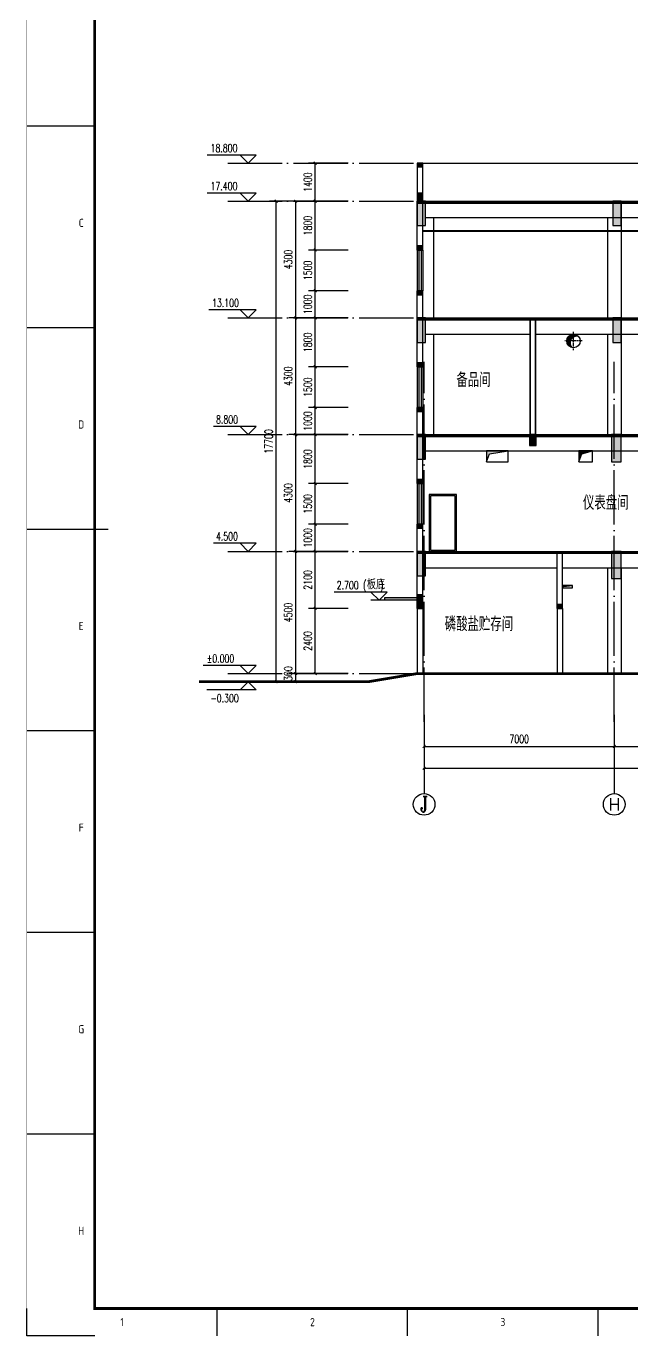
# Model space of a CAD drawing. Extents: x -59142 to 322364, y -122476 to 91021.
# Drawn here: x -58722 to -36428, y -56838 to -8600 of the extents above; entities that cross this region are included whole.
import ezdxf
from ezdxf.enums import TextEntityAlignment as Align

# ---------------------------------------------------------------- set-up
doc = ezdxf.new("R2010")
doc.units = 0
doc.header["$LTSCALE"] = 1000
doc.header["$MEASUREMENT"] = 0
doc.linetypes.add('DASH', pattern=[0.35, 0.25, -0.1])
doc.linetypes.add('DOTE', pattern=[2.42, 2, -0.2, 0.02, -0.2])
for name, color, linetype in [('AXIS', 3, 'Continuous'), ('AXIS_TEXT', 7, 'Continuous'), ('CENTRE LINE', 1, 'DOTE'), ('DIM_ELEV', 3, 'Continuous'), ('DOTE', 1, 'DOTE'), ('EQUIPMENT', 171, 'Continuous'), ('HOLE', 6, 'Continuous'), ('PUB_DIM', 3, 'Continuous'), ('PUB_TEXT', 7, 'Continuous'), ('SURFACE', 7, 'Continuous'), ('TEXT', 62, 'Continuous'), ('WALL', 255, 'Continuous'), ('WINDOW', 4, 'Continuous')]:
    doc.layers.add(name, color=color, linetype=linetype)
doc.styles.add('_TCH_AXIS', font='COMPLEX', dxfattribs={"bigfont": 'GBCBIG'})
doc.styles.add('_TCH_DIM', font='SIMPLEX', dxfattribs={"bigfont": 'GBCBIG'})
doc.styles.add('_TCH_DIM_T3', font='SIMPLEX', dxfattribs={"width": 0.705882, "bigfont": 'GBCBIG'})
doc.styles.add('HZTXT', font='geditxt.shx', dxfattribs={"width": 0.8, "bigfont": 'hztxt1.shx'})
doc.styles.get("Standard").update_dxf_attribs({"font": 'gbenor.shx', "bigfont": 'gbcbig.shx'})
doc.styles.add('TK', font='GEDITXT.SHX', dxfattribs={"width": 0.85, "height": 3.5, "bigfont": 'DXT.SHX'})
doc.dimstyles.new('_TCH_ARCH&&100', dxfattribs={"dimtxt": 297.5, "dimasz": 100, "dimexe": 250, "dimexo": 300, "dimgap": 126.25, "dimtad": 1, "dimdec": 0, "dimzin": 0, "dimdsep": 46, "dimtxsty": '_TCH_DIM_T3', "dimblk": 'ARCHTICK', "dimcen": 0.09, "dimazin": 2, "dimtfac": 1, "dimtdec": 0, "dimtix": 1, "dimtmove": 2, "dimatfit": 3, "dimfxl": 1, "dimtolj": 1, "dimtzin": 0, "dimarcsym": 0})

# ---------------------------------------------------------------- blocks, each defined once
blk = doc.blocks.new('GEDI_WK_A1')
at = {"color": 3}
for p, q in [((25, 445.5), (0, 445.5)), ((25, 371.25), (0, 371.25)), ((25, 297), (0, 297)), ((25, 222.75), (0, 222.75)), ((25, 148.5), (0, 148.5)), ((25, 74.25), (0, 74.25)), ((0, 0), (0, 10)), ((70.08, 0), (70.08, 10)), ((140.17, 0), (140.17, 10)), ((210.25, 0), (210.25, 10)), ((25, 0), (0, 0))]:
    blk.add_line(p, q, dxfattribs=at)
for points, const_width in [([(0, 0), (841, 0), (841, 594), (0, 594)], 0.1), ([(25, 10), (831, 10), (831, 584), (25, 584)], 1)]:
    blk.add_lwpolyline(points, close=True, dxfattribs=dict(at, const_width=const_width))
at = {"color": 3, "const_width": 0.5}
blk.add_lwpolyline([(30, 297), (0, 297)], dxfattribs=at)
at = {"color": 3}
for s, p in [('C', (20, 408.38)), ('D', (20, 334.12)), ('E', (20, 259.88)), ('F', (20, 185.62)), ('G', (20, 111.38)), ('H', (20, 37.12))]:
    blk.add_text(s, height=3, dxfattribs=at).set_placement(p, align=Align.CENTER)
for s, p in [('1', (35.04, 5)), ('2', (105.12, 5)), ('3', (175.21, 5))]:
    blk.add_text(s, height=3, dxfattribs=at).set_placement(p, align=Align.MIDDLE)
blk = doc.blocks.new('A$C67E35CD0')
blk.add_blockref('GEDI_WK_A1', (0, 0))
at = {"style": 'TK', "width": 0.85}
for tag, height, p in [('PROJECTNAME', 4.75, (776, 44)), ('PHASE', 4, (818, 44)), ('DRAWINGNAME', 4.75, (786, 31))]:
    blk.add_attdef(tag, text='', height=height, dxfattribs=at).set_placement(p, align=Align.MIDDLE_CENTER)
for tag, p, height in [('APPROVE', (663, 32.75), 3.5), ('DESIGN', (708, 32.75), 3.5), ('REVIEW1', (663, 25.75), 3.5), ('DRAW', (708, 25.75), 3.5), ('REVIEW2', (663, 18.75), 3.5), ('PROPORTION', (708, 18.75), 3.5), ('DRAWINGNUMBER', (758, 18.5), 4), ('CHECK', (663, 11.75), 3.5), ('DATE', (708, 11.75), 3.5), ('VERSION', (824, 11.75), 3.5)]:
    blk.add_attdef(tag, p, '', height=height, dxfattribs=at)
blk = doc.blocks.new('afefqwer')
at = {"xscale": 100, "yscale": 100, "zscale": 100}
blk.add_blockref('A$C67E35CD0', (-84100, 0), dxfattribs=at)
blk = doc.blocks.new('_ArchTick')
at = {"color": 0, "linetype": 'ByBlock', "const_width": 0.4}
blk.add_lwpolyline([(-0.5, -0.5), (0.5, 0.5)], dxfattribs=at)
blk = doc.blocks.new('*D324')
at = {"layer": 'Defpoints', "color": 0, "transparency": 16777216}
for p in [(-48083, -30045), (-46569, -30045), (-46569, -32445)]:
    blk.add_point(p, dxfattribs=at)
at = {"layer": 'PUB_DIM', "color": 0, "lineweight": -2, "transparency": 16777216}
for p, q in [((-46869, -30045), (-48333, -30045)), ((-48083, -32445), (-48083, -30045)), ((-46869, -32445), (-48333, -32445))]:
    blk.add_line(p, q, dxfattribs=at)
at = {"layer": 'PUB_DIM', "color": 0, "lineweight": -2, "transparency": 16777216, "xscale": 100, "yscale": 100, "zscale": 100}
for p, rotation in [((-48083, -30045), 90), ((-48083, -32445), 270)]:
    blk.add_blockref('_ArchTick', p, dxfattribs=dict(at, rotation=rotation))
at = {"layer": 'PUB_DIM', "color": 0, "transparency": 16777216, "insert": (-48358, -31245), "char_height": 297.5, "attachment_point": 5, "rotation": 90, "style": '_TCH_DIM_T3'}
blk.add_mtext('\\A1;2400', dxfattribs=at)
blk = doc.blocks.new('*D325')
at = {"layer": 'Defpoints', "color": 0, "transparency": 16777216}
for p in [(-48083, -27945), (-46569, -27945), (-46569, -30045)]:
    blk.add_point(p, dxfattribs=at)
at = {"layer": 'PUB_DIM', "color": 0, "lineweight": -2, "transparency": 16777216}
for p, q in [((-46869, -27945), (-48333, -27945)), ((-48083, -30045), (-48083, -27945)), ((-46869, -30045), (-48333, -30045))]:
    blk.add_line(p, q, dxfattribs=at)
at = {"layer": 'PUB_DIM', "color": 0, "lineweight": -2, "transparency": 16777216, "xscale": 100, "yscale": 100, "zscale": 100}
for p, rotation in [((-48083, -27945), 90), ((-48083, -30045), 270)]:
    blk.add_blockref('_ArchTick', p, dxfattribs=dict(at, rotation=rotation))
at = {"layer": 'PUB_DIM', "color": 0, "transparency": 16777216, "insert": (-48358, -28995), "char_height": 297.5, "attachment_point": 5, "rotation": 90, "style": '_TCH_DIM_T3'}
blk.add_mtext('\\A1;2100', dxfattribs=at)
blk = doc.blocks.new('*D326')
at = {"layer": 'Defpoints', "color": 0, "transparency": 16777216}
for p in [(-48083, -26945), (-46569, -26945), (-46569, -27945)]:
    blk.add_point(p, dxfattribs=at)
at = {"layer": 'PUB_DIM', "color": 0, "lineweight": -2, "transparency": 16777216}
for p, q in [((-46869, -26945), (-48333, -26945)), ((-48083, -27945), (-48083, -26945)), ((-46869, -27945), (-48333, -27945))]:
    blk.add_line(p, q, dxfattribs=at)
at = {"layer": 'PUB_DIM', "color": 0, "lineweight": -2, "transparency": 16777216, "xscale": 100, "yscale": 100, "zscale": 100}
for p, rotation in [((-48083, -26945), 90), ((-48083, -27945), 270)]:
    blk.add_blockref('_ArchTick', p, dxfattribs=dict(at, rotation=rotation))
at = {"layer": 'PUB_DIM', "color": 0, "transparency": 16777216, "insert": (-48358, -27445), "char_height": 297.5, "attachment_point": 5, "rotation": 90, "style": '_TCH_DIM_T3'}
blk.add_mtext('\\A1;1000', dxfattribs=at)
blk = doc.blocks.new('*D327')
at = {"layer": 'Defpoints', "color": 0, "transparency": 16777216}
for p in [(-48083, -25445), (-46569, -25445), (-46569, -26945)]:
    blk.add_point(p, dxfattribs=at)
at = {"layer": 'PUB_DIM', "color": 0, "lineweight": -2, "transparency": 16777216}
for p, q in [((-46869, -25445), (-48333, -25445)), ((-48083, -26945), (-48083, -25445)), ((-46869, -26945), (-48333, -26945))]:
    blk.add_line(p, q, dxfattribs=at)
at = {"layer": 'PUB_DIM', "color": 0, "lineweight": -2, "transparency": 16777216, "xscale": 100, "yscale": 100, "zscale": 100}
for p, rotation in [((-48083, -25445), 90), ((-48083, -26945), 270)]:
    blk.add_blockref('_ArchTick', p, dxfattribs=dict(at, rotation=rotation))
at = {"layer": 'PUB_DIM', "color": 0, "transparency": 16777216, "insert": (-48358, -26195), "char_height": 297.5, "attachment_point": 5, "rotation": 90, "style": '_TCH_DIM_T3'}
blk.add_mtext('\\A1;1500', dxfattribs=at)
blk = doc.blocks.new('*D328')
at = {"layer": 'Defpoints', "color": 0, "transparency": 16777216}
for p in [(-48083, -23645), (-46569, -23645), (-46569, -25445)]:
    blk.add_point(p, dxfattribs=at)
at = {"layer": 'PUB_DIM', "color": 0, "lineweight": -2, "transparency": 16777216}
for p, q in [((-46869, -23645), (-48333, -23645)), ((-48083, -25445), (-48083, -23645)), ((-46869, -25445), (-48333, -25445))]:
    blk.add_line(p, q, dxfattribs=at)
at = {"layer": 'PUB_DIM', "color": 0, "lineweight": -2, "transparency": 16777216, "xscale": 100, "yscale": 100, "zscale": 100}
for p, rotation in [((-48083, -23645), 90), ((-48083, -25445), 270)]:
    blk.add_blockref('_ArchTick', p, dxfattribs=dict(at, rotation=rotation))
at = {"layer": 'PUB_DIM', "color": 0, "transparency": 16777216, "insert": (-48358, -24545), "char_height": 297.5, "attachment_point": 5, "rotation": 90, "style": '_TCH_DIM_T3'}
blk.add_mtext('\\A1;1800', dxfattribs=at)
blk = doc.blocks.new('*D329')
at = {"layer": 'Defpoints', "color": 0, "transparency": 16777216}
for p in [(-48083, -22645), (-46569, -22645), (-46569, -23645)]:
    blk.add_point(p, dxfattribs=at)
at = {"layer": 'PUB_DIM', "color": 0, "lineweight": -2, "transparency": 16777216}
for p, q in [((-46869, -22645), (-48333, -22645)), ((-48083, -23645), (-48083, -22645)), ((-46869, -23645), (-48333, -23645))]:
    blk.add_line(p, q, dxfattribs=at)
at = {"layer": 'PUB_DIM', "color": 0, "lineweight": -2, "transparency": 16777216, "xscale": 100, "yscale": 100, "zscale": 100}
for p, rotation in [((-48083, -22645), 90), ((-48083, -23645), 270)]:
    blk.add_blockref('_ArchTick', p, dxfattribs=dict(at, rotation=rotation))
at = {"layer": 'PUB_DIM', "color": 0, "transparency": 16777216, "insert": (-48358, -23145), "char_height": 297.5, "attachment_point": 5, "rotation": 90, "style": '_TCH_DIM_T3'}
blk.add_mtext('\\A1;1000', dxfattribs=at)
blk = doc.blocks.new('*D330')
at = {"layer": 'Defpoints', "color": 0, "transparency": 16777216}
for p in [(-48083, -21145), (-46569, -21145), (-46569, -22645)]:
    blk.add_point(p, dxfattribs=at)
at = {"layer": 'PUB_DIM', "color": 0, "lineweight": -2, "transparency": 16777216}
for p, q in [((-46869, -21145), (-48333, -21145)), ((-48083, -22645), (-48083, -21145)), ((-46869, -22645), (-48333, -22645))]:
    blk.add_line(p, q, dxfattribs=at)
at = {"layer": 'PUB_DIM', "color": 0, "lineweight": -2, "transparency": 16777216, "xscale": 100, "yscale": 100, "zscale": 100}
for p, rotation in [((-48083, -21145), 90), ((-48083, -22645), 270)]:
    blk.add_blockref('_ArchTick', p, dxfattribs=dict(at, rotation=rotation))
at = {"layer": 'PUB_DIM', "color": 0, "transparency": 16777216, "insert": (-48358, -21895), "char_height": 297.5, "attachment_point": 5, "rotation": 90, "style": '_TCH_DIM_T3'}
blk.add_mtext('\\A1;1500', dxfattribs=at)
blk = doc.blocks.new('*D331')
at = {"layer": 'Defpoints', "color": 0, "transparency": 16777216}
for p in [(-48083, -19345), (-46569, -19345), (-46569, -21145)]:
    blk.add_point(p, dxfattribs=at)
at = {"layer": 'PUB_DIM', "color": 0, "lineweight": -2, "transparency": 16777216}
for p, q in [((-46869, -19345), (-48333, -19345)), ((-48083, -21145), (-48083, -19345)), ((-46869, -21145), (-48333, -21145))]:
    blk.add_line(p, q, dxfattribs=at)
at = {"layer": 'PUB_DIM', "color": 0, "lineweight": -2, "transparency": 16777216, "xscale": 100, "yscale": 100, "zscale": 100}
for p, rotation in [((-48083, -19345), 90), ((-48083, -21145), 270)]:
    blk.add_blockref('_ArchTick', p, dxfattribs=dict(at, rotation=rotation))
at = {"layer": 'PUB_DIM', "color": 0, "transparency": 16777216, "insert": (-48358, -20245), "char_height": 297.5, "attachment_point": 5, "rotation": 90, "style": '_TCH_DIM_T3'}
blk.add_mtext('\\A1;1800', dxfattribs=at)
blk = doc.blocks.new('*D332')
at = {"layer": 'Defpoints', "color": 0, "transparency": 16777216}
for p in [(-48083, -18345), (-46569, -18345), (-46569, -19345)]:
    blk.add_point(p, dxfattribs=at)
at = {"layer": 'PUB_DIM', "color": 0, "lineweight": -2, "transparency": 16777216}
for p, q in [((-46869, -18345), (-48333, -18345)), ((-48083, -19345), (-48083, -18345)), ((-46869, -19345), (-48333, -19345))]:
    blk.add_line(p, q, dxfattribs=at)
at = {"layer": 'PUB_DIM', "color": 0, "lineweight": -2, "transparency": 16777216, "xscale": 100, "yscale": 100, "zscale": 100}
for p, rotation in [((-48083, -18345), 90), ((-48083, -19345), 270)]:
    blk.add_blockref('_ArchTick', p, dxfattribs=dict(at, rotation=rotation))
at = {"layer": 'PUB_DIM', "color": 0, "transparency": 16777216, "insert": (-48358, -18845), "char_height": 297.5, "attachment_point": 5, "rotation": 90, "style": '_TCH_DIM_T3'}
blk.add_mtext('\\A1;1000', dxfattribs=at)
blk = doc.blocks.new('*D333')
at = {"layer": 'Defpoints', "color": 0, "transparency": 16777216}
for p in [(-48083, -16845), (-46569, -16845), (-46569, -18345)]:
    blk.add_point(p, dxfattribs=at)
at = {"layer": 'PUB_DIM', "color": 0, "lineweight": -2, "transparency": 16777216}
for p, q in [((-46869, -16845), (-48333, -16845)), ((-48083, -18345), (-48083, -16845)), ((-46869, -18345), (-48333, -18345))]:
    blk.add_line(p, q, dxfattribs=at)
at = {"layer": 'PUB_DIM', "color": 0, "lineweight": -2, "transparency": 16777216, "xscale": 100, "yscale": 100, "zscale": 100}
for p, rotation in [((-48083, -16845), 90), ((-48083, -18345), 270)]:
    blk.add_blockref('_ArchTick', p, dxfattribs=dict(at, rotation=rotation))
at = {"layer": 'PUB_DIM', "color": 0, "transparency": 16777216, "insert": (-48358, -17595), "char_height": 297.5, "attachment_point": 5, "rotation": 90, "style": '_TCH_DIM_T3'}
blk.add_mtext('\\A1;1500', dxfattribs=at)
blk = doc.blocks.new('*D334')
at = {"layer": 'Defpoints', "color": 0, "transparency": 16777216}
for p in [(-48083, -15045), (-46569, -15045), (-46569, -16845)]:
    blk.add_point(p, dxfattribs=at)
at = {"layer": 'PUB_DIM', "color": 0, "lineweight": -2, "transparency": 16777216}
for p, q in [((-46869, -15045), (-48333, -15045)), ((-48083, -16845), (-48083, -15045)), ((-46869, -16845), (-48333, -16845))]:
    blk.add_line(p, q, dxfattribs=at)
at = {"layer": 'PUB_DIM', "color": 0, "lineweight": -2, "transparency": 16777216, "xscale": 100, "yscale": 100, "zscale": 100}
for p, rotation in [((-48083, -15045), 90), ((-48083, -16845), 270)]:
    blk.add_blockref('_ArchTick', p, dxfattribs=dict(at, rotation=rotation))
at = {"layer": 'PUB_DIM', "color": 0, "transparency": 16777216, "insert": (-48358, -15945), "char_height": 297.5, "attachment_point": 5, "rotation": 90, "style": '_TCH_DIM_T3'}
blk.add_mtext('\\A1;1800', dxfattribs=at)
blk = doc.blocks.new('*D335')
at = {"layer": 'Defpoints', "color": 0, "transparency": 16777216}
for p in [(-48083, -13645), (-46569, -13645), (-46569, -15045)]:
    blk.add_point(p, dxfattribs=at)
at = {"layer": 'PUB_DIM', "color": 0, "lineweight": -2, "transparency": 16777216}
for p, q in [((-46869, -13645), (-48333, -13645)), ((-48083, -15045), (-48083, -13645)), ((-46869, -15045), (-48333, -15045))]:
    blk.add_line(p, q, dxfattribs=at)
at = {"layer": 'PUB_DIM', "color": 0, "lineweight": -2, "transparency": 16777216, "xscale": 100, "yscale": 100, "zscale": 100}
for p, rotation in [((-48083, -13645), 90), ((-48083, -15045), 270)]:
    blk.add_blockref('_ArchTick', p, dxfattribs=dict(at, rotation=rotation))
at = {"layer": 'PUB_DIM', "color": 0, "transparency": 16777216, "insert": (-48358, -14345), "char_height": 297.5, "attachment_point": 5, "rotation": 90, "style": '_TCH_DIM_T3'}
blk.add_mtext('\\A1;1400', dxfattribs=at)
blk = doc.blocks.new('*D1444')
at = {"layer": 'Defpoints', "color": 0, "transparency": 16777216}
for p in [(-48802, -32445), (-47288, -32445), (-47288, -32745)]:
    blk.add_point(p, dxfattribs=at)
at = {"layer": 'PUB_DIM', "color": 0, "lineweight": -2, "transparency": 16777216}
for p, q in [((-47588, -32445), (-49052, -32445)), ((-47588, -32745), (-49052, -32745)), ((-48802, -32745), (-48802, -32445))]:
    blk.add_line(p, q, dxfattribs=at)
at = {"layer": 'PUB_DIM', "color": 0, "lineweight": -2, "transparency": 16777216, "xscale": 100, "yscale": 100, "zscale": 100}
for p, rotation in [((-48802, -32445), 90), ((-48802, -32745), 270)]:
    blk.add_blockref('_ArchTick', p, dxfattribs=dict(at, rotation=rotation))
at = {"layer": 'PUB_DIM', "color": 0, "transparency": 16777216, "insert": (-49077, -32445), "char_height": 297.5, "attachment_point": 5, "rotation": 90, "style": '_TCH_DIM_T3'}
blk.add_mtext('\\A1;300', dxfattribs=at)
blk = doc.blocks.new('*D1445')
at = {"layer": 'Defpoints', "color": 0, "transparency": 16777216}
for p in [(-48802, -27945), (-47288, -27945), (-47288, -32445)]:
    blk.add_point(p, dxfattribs=at)
at = {"layer": 'PUB_DIM', "color": 0, "lineweight": -2, "transparency": 16777216}
for p, q in [((-47588, -27945), (-49052, -27945)), ((-48802, -32445), (-48802, -27945)), ((-47588, -32445), (-49052, -32445))]:
    blk.add_line(p, q, dxfattribs=at)
at = {"layer": 'PUB_DIM', "color": 0, "lineweight": -2, "transparency": 16777216, "xscale": 100, "yscale": 100, "zscale": 100}
for p, rotation in [((-48802, -27945), 90), ((-48802, -32445), 270)]:
    blk.add_blockref('_ArchTick', p, dxfattribs=dict(at, rotation=rotation))
at = {"layer": 'PUB_DIM', "color": 0, "transparency": 16777216, "insert": (-49077, -30195), "char_height": 297.5, "attachment_point": 5, "rotation": 90, "style": '_TCH_DIM_T3'}
blk.add_mtext('\\A1;4500', dxfattribs=at)
blk = doc.blocks.new('*D1446')
at = {"layer": 'Defpoints', "color": 0, "transparency": 16777216}
for p in [(-48802, -23645), (-47288, -23645), (-47288, -27945)]:
    blk.add_point(p, dxfattribs=at)
at = {"layer": 'PUB_DIM', "color": 0, "lineweight": -2, "transparency": 16777216}
for p, q in [((-47588, -23645), (-49052, -23645)), ((-48802, -27945), (-48802, -23645)), ((-47588, -27945), (-49052, -27945))]:
    blk.add_line(p, q, dxfattribs=at)
at = {"layer": 'PUB_DIM', "color": 0, "lineweight": -2, "transparency": 16777216, "xscale": 100, "yscale": 100, "zscale": 100}
for p, rotation in [((-48802, -23645), 90), ((-48802, -27945), 270)]:
    blk.add_blockref('_ArchTick', p, dxfattribs=dict(at, rotation=rotation))
at = {"layer": 'PUB_DIM', "color": 0, "transparency": 16777216, "insert": (-49077, -25795), "char_height": 297.5, "attachment_point": 5, "rotation": 90, "style": '_TCH_DIM_T3'}
blk.add_mtext('\\A1;4300', dxfattribs=at)
blk = doc.blocks.new('*D1447')
at = {"layer": 'Defpoints', "color": 0, "transparency": 16777216}
for p in [(-48802, -19345), (-47288, -19345), (-47288, -23645)]:
    blk.add_point(p, dxfattribs=at)
at = {"layer": 'PUB_DIM', "color": 0, "lineweight": -2, "transparency": 16777216}
for p, q in [((-47588, -19345), (-49052, -19345)), ((-48802, -23645), (-48802, -19345)), ((-47588, -23645), (-49052, -23645))]:
    blk.add_line(p, q, dxfattribs=at)
at = {"layer": 'PUB_DIM', "color": 0, "lineweight": -2, "transparency": 16777216, "xscale": 100, "yscale": 100, "zscale": 100}
for p, rotation in [((-48802, -19345), 90), ((-48802, -23645), 270)]:
    blk.add_blockref('_ArchTick', p, dxfattribs=dict(at, rotation=rotation))
at = {"layer": 'PUB_DIM', "color": 0, "transparency": 16777216, "insert": (-49077, -21495), "char_height": 297.5, "attachment_point": 5, "rotation": 90, "style": '_TCH_DIM_T3'}
blk.add_mtext('\\A1;4300', dxfattribs=at)
blk = doc.blocks.new('*D1448')
at = {"layer": 'Defpoints', "color": 0, "transparency": 16777216}
for p in [(-48802, -15045), (-47288, -15045), (-47288, -19345)]:
    blk.add_point(p, dxfattribs=at)
at = {"layer": 'PUB_DIM', "color": 0, "lineweight": -2, "transparency": 16777216}
for p, q in [((-47588, -15045), (-49052, -15045)), ((-48802, -19345), (-48802, -15045)), ((-47588, -19345), (-49052, -19345))]:
    blk.add_line(p, q, dxfattribs=at)
at = {"layer": 'PUB_DIM', "color": 0, "lineweight": -2, "transparency": 16777216, "xscale": 100, "yscale": 100, "zscale": 100}
for p, rotation in [((-48802, -15045), 90), ((-48802, -19345), 270)]:
    blk.add_blockref('_ArchTick', p, dxfattribs=dict(at, rotation=rotation))
at = {"layer": 'PUB_DIM', "color": 0, "transparency": 16777216, "insert": (-49077, -17195), "char_height": 297.5, "attachment_point": 5, "rotation": 90, "style": '_TCH_DIM_T3'}
blk.add_mtext('\\A1;4300', dxfattribs=at)
blk = doc.blocks.new('*D1449')
at = {"layer": 'Defpoints', "color": 0, "transparency": 16777216}
for p in [(-49521, -15045), (-47288, -15045), (-47288, -32745)]:
    blk.add_point(p, dxfattribs=at)
at = {"layer": 'PUB_DIM', "color": 0, "lineweight": -2, "transparency": 16777216}
for p, q in [((-47588, -15045), (-49771, -15045)), ((-49521, -32745), (-49521, -15045)), ((-47588, -32745), (-49771, -32745))]:
    blk.add_line(p, q, dxfattribs=at)
at = {"layer": 'PUB_DIM', "color": 0, "lineweight": -2, "transparency": 16777216, "xscale": 100, "yscale": 100, "zscale": 100}
for p, rotation in [((-49521, -15045), 90), ((-49521, -32745), 270)]:
    blk.add_blockref('_ArchTick', p, dxfattribs=dict(at, rotation=rotation))
at = {"layer": 'PUB_DIM', "color": 0, "transparency": 16777216, "insert": (-49796, -23895), "char_height": 297.5, "attachment_point": 5, "rotation": 90, "style": '_TCH_DIM_T3'}
blk.add_mtext('\\A1;17700', dxfattribs=at)
blk = doc.blocks.new('*D1458')
at = {"layer": 'AXIS', "color": 0, "lineweight": -2, "transparency": 16777216}
for p, q in [((-37074, -33968), (-37074, -35379)), ((-30074, -33968), (-30074, -35379)), ((-37074, -35129), (-30074, -35129))]:
    blk.add_line(p, q, dxfattribs=at)
at = {"layer": 'Defpoints', "color": 0, "transparency": 16777216}
for p in [(-37074, -33668), (-30074, -33668), (-30074, -35129)]:
    blk.add_point(p, dxfattribs=at)
at = {"layer": 'AXIS', "color": 0, "lineweight": -2, "transparency": 16777216, "xscale": 100, "yscale": 100, "zscale": 100, "rotation": 180}
blk.add_blockref('_ArchTick', (-37074, -35129), dxfattribs=at)
at = {"layer": 'AXIS', "color": 0, "lineweight": -2, "transparency": 16777216, "xscale": 100, "yscale": 100, "zscale": 100}
blk.add_blockref('_ArchTick', (-30074, -35129), dxfattribs=at)
at = {"layer": 'AXIS', "color": 0, "transparency": 16777216, "insert": (-33574, -34854), "char_height": 297.5, "attachment_point": 5, "style": '_TCH_DIM_T3'}
blk.add_mtext('\\A1;7000', dxfattribs=at)
blk = doc.blocks.new('*D1459')
at = {"layer": 'AXIS', "color": 0, "lineweight": -2, "transparency": 16777216}
for p, q in [((-44074, -33968), (-44074, -35379)), ((-37074, -33968), (-37074, -35379)), ((-44074, -35129), (-37074, -35129))]:
    blk.add_line(p, q, dxfattribs=at)
at = {"layer": 'Defpoints', "color": 0, "transparency": 16777216}
for p in [(-44074, -33668), (-37074, -33668), (-37074, -35129)]:
    blk.add_point(p, dxfattribs=at)
at = {"layer": 'AXIS', "color": 0, "lineweight": -2, "transparency": 16777216, "xscale": 100, "yscale": 100, "zscale": 100, "rotation": 180}
blk.add_blockref('_ArchTick', (-44074, -35129), dxfattribs=at)
at = {"layer": 'AXIS', "color": 0, "lineweight": -2, "transparency": 16777216, "xscale": 100, "yscale": 100, "zscale": 100}
blk.add_blockref('_ArchTick', (-37074, -35129), dxfattribs=at)
at = {"layer": 'AXIS', "color": 0, "transparency": 16777216, "insert": (-40574, -34854), "char_height": 297.5, "attachment_point": 5, "style": '_TCH_DIM_T3'}
blk.add_mtext('\\A1;7000', dxfattribs=at)
blk = doc.blocks.new('*D1461')
at = {"layer": 'AXIS', "color": 0, "lineweight": -2, "transparency": 16777216}
for p, q in [((-44074, -33968), (-44074, -36179)), ((10426, -33968), (10426, -36179)), ((-44074, -35929), (10426, -35929))]:
    blk.add_line(p, q, dxfattribs=at)
at = {"layer": 'Defpoints', "color": 0, "transparency": 16777216}
for p in [(-44074, -33668), (10426, -33668), (10426, -35929)]:
    blk.add_point(p, dxfattribs=at)
at = {"layer": 'AXIS', "color": 0, "lineweight": -2, "transparency": 16777216, "xscale": 100, "yscale": 100, "zscale": 100, "rotation": 180}
blk.add_blockref('_ArchTick', (-44074, -35929), dxfattribs=at)
at = {"layer": 'AXIS', "color": 0, "lineweight": -2, "transparency": 16777216, "xscale": 100, "yscale": 100, "zscale": 100}
blk.add_blockref('_ArchTick', (10426, -35929), dxfattribs=at)
at = {"layer": 'AXIS', "color": 0, "transparency": 16777216, "insert": (-16824, -35654), "char_height": 297.5, "attachment_point": 5, "style": '_TCH_DIM_T3'}
blk.add_mtext('\\A1;54500', dxfattribs=at)

msp = doc.modelspace()

# ---------------------------------------------------------------- hatches: boundary and pattern name
at = {"layer": 'HOLE'}
h = msp.add_hatch(color=171, dxfattribs=at)
h.dxf.hatch_style = 1
h.paths.add_polyline_path([(-38824.3, -20195.1, 0.3423726), (-38636.5, -20437.2, -0.74588), (-38390, -20026.2, 0.6842447)])
h = msp.add_hatch(color=171, dxfattribs=at)
h.dxf.hatch_style = 1
h.paths.add_polyline_path([(-40974.3, -24245.1), (-41774.3, -24245.1), (-41774.3, -24645.1), (-41668.3, -24354.6)])
h = msp.add_hatch(color=171, dxfattribs=at)
h.dxf.hatch_style = 1
h.paths.add_polyline_path([(-38374.3, -24245.1), (-38374.3, -24645.1), (-38268.3, -24354.6), (-37874.3, -24245.1)])
h = msp.add_hatch(color=171, dxfattribs=at)
h.dxf.hatch_style = 1
h.paths.add_polyline_path([(-38614.3, -29205.1), (-38974.3, -29205.1), (-38974.3, -29285.1), (-38946.3, -29237.1)])
at = {"layer": 'WALL'}
h = msp.add_hatch(color=256, dxfattribs=at)
h.dxf.hatch_style = 1
h.paths.add_polyline_path([(-44324.3, -15945.1), (-44024.3, -15945.1), (-44024.3, -15045.1), (-44324.3, -15045.1)])
h = msp.add_hatch(color=256, dxfattribs=at)
h.dxf.hatch_style = 1
h.paths.add_polyline_path([(-37124.4, -15945.1), (-36824.4, -15945.1), (-36824.4, -15045.1), (-37124.4, -15045.1)])
h = msp.add_hatch(color=256, dxfattribs=at)
h.dxf.hatch_style = 1
h.paths.add_polyline_path([(-44324.3, -20245.1), (-44024.3, -20245.1), (-44024.3, -19345.1), (-44324.3, -19345.1)])
h = msp.add_hatch(color=256, dxfattribs=at)
h.dxf.hatch_style = 1
h.paths.add_polyline_path([(-37124.4, -20245.1), (-36824.4, -20245.1), (-36824.4, -19345.1), (-37124.4, -19345.1)])
h = msp.add_hatch(color=256, dxfattribs=at)
h.dxf.hatch_style = 1
h.paths.add_polyline_path([(-44324.3, -24545.1), (-44024.3, -24545.1), (-44024.3, -23645.1), (-44324.3, -23645.1)])
h = msp.add_hatch(color=256, dxfattribs=at)
h.dxf.hatch_style = 1
h.paths.add_polyline_path([(-40199.3, -24045.1), (-39949.3, -24045.1), (-39949.3, -23645.1), (-40199.3, -23645.1)])
h = msp.add_hatch(color=256, dxfattribs=at)
h.dxf.hatch_style = 1
h.paths.add_polyline_path([(-37174.4, -24645.1), (-36824.4, -24645.1), (-36824.4, -23645.1), (-37174.4, -23645.1)])
h = msp.add_hatch(color=256, dxfattribs=at)
h.dxf.hatch_style = 1
h.paths.add_polyline_path([(-44324.3, -28845.1), (-44024.3, -28845.1), (-44024.3, -27945.1), (-44324.3, -27945.1)])
h = msp.add_hatch(color=256, dxfattribs=at)
h.dxf.hatch_style = 1
h.paths.add_polyline_path([(-37174.4, -28945.1), (-36824.4, -28945.1), (-36824.4, -27945.1), (-37174.4, -27945.1)])
h = msp.add_hatch(color=256, dxfattribs=at)
h.dxf.hatch_style = 1
h.paths.add_polyline_path([(-44324.3, -29745.1), (-45524.3, -29745.1), (-45524.3, -29645.1), (-44324.3, -29645.1)])
h = msp.add_hatch(color=256, dxfattribs=at)
h.dxf.hatch_style = 1
h.paths.add_polyline_path([(-44324.3, -30045.1), (-44124.3, -30045.1), (-44124.3, -29545.1), (-44324.3, -29545.1)])

# ---------------------------------------------------------------- linework, layer by layer
at = {"color": 251}
for p, q in [((-44124.3, -13645.1), (-3524.4, -13645.1)), ((-36824.4, -15095.1), (-36824.4, -20245.1)), ((-43724.3, -15645.1), (-43724.3, -19345.1)), ((-37324.4, -15645.1), (-37324.4, -19345.1)), ((-43724.3, -19945.1), (-43724.3, -23645.1)), ((-37324.4, -19945.1), (-37324.4, -23645.1)), ((-36824.4, -20245.1), (-36824.4, -23645.1)), ((-37324.4, -28545.1), (-37324.4, -32445.1)), ((-36824.4, -28545.1), (-36824.4, -32445.1))]:
    msp.add_line(p, q, dxfattribs=at)
at = {"layer": 'AXIS'}
for p, q in [((-44074.3, -33967.9), (-44074.3, -36862.4)), ((-37074.3, -33967.9), (-37074.3, -36862.4))]:
    msp.add_line(p, q, dxfattribs=at)
for centre in [(-44074.3, -37262.4), (-37074.3, -37262.4)]:
    msp.add_circle(centre, 400, dxfattribs=at)
at = {"layer": 'CENTRE LINE'}
for p, q in [((-51305, -13645.1), (-43076.8, -13645.1)), ((-51305, -15045.1), (-43076.8, -15045.1)), ((-51305, -19345.1), (-43076.8, -19345.1)), ((-51305, -23645.1), (-43076.8, -23645.1)), ((-51305, -27945.1), (-43076.8, -27945.1)), ((-51305, -32445.1), (-43076.8, -32445.1))]:
    msp.add_line(p, q, dxfattribs=at)
at = {"layer": 'DIM_ELEV'}
for p, q in [((-50250.6, -13345.1), (-52054.5, -13345.1)), ((-50550.6, -13645.1), (-50850.6, -13345.1)), ((-50550.6, -13645.1), (-50250.6, -13345.1)), ((-50250.6, -14745.1), (-52054.5, -14745.1)), ((-50550.6, -15045.1), (-50850.6, -14745.1)), ((-50550.6, -15045.1), (-50250.6, -14745.1)), ((-50250.6, -19045.1), (-51993.8, -19045.1)), ((-50550.6, -19345.1), (-50850.6, -19045.1)), ((-50550.6, -19345.1), (-50250.6, -19045.1)), ((-50250.6, -23345.1), (-51829.5, -23345.1)), ((-50550.6, -23645.1), (-50850.6, -23345.1)), ((-50550.6, -23645.1), (-50250.6, -23345.1)), ((-50250.6, -27645.1), (-51832.9, -27645.1)), ((-50550.6, -27945.1), (-50850.6, -27645.1)), ((-50550.6, -27945.1), (-50250.6, -27645.1)), ((-45433.5, -29445.1), (-47387.7, -29445.1)), ((-45733.5, -29745.1), (-46033.5, -29445.1)), ((-45033.5, -29745.1), (-46033.5, -29745.1)), ((-45733.5, -29745.1), (-45433.5, -29445.1)), ((-50250.6, -32145.1), (-52204.8, -32145.1)), ((-50550.6, -32445.1), (-50850.6, -32145.1)), ((-50550.6, -32445.1), (-50250.6, -32145.1)), ((-50550.6, -32745.1), (-50850.6, -33045.1)), ((-50550.6, -32745.1), (-50250.6, -33045.1)), ((-50250.6, -33045.1), (-52076.2, -33045.1))]:
    msp.add_line(p, q, dxfattribs=at)
at = {"layer": 'DOTE'}
for p, q in [((-44074.3, -34217), (-44074.3, -20957)), ((-37074.3, -34217), (-37074.3, -20957))]:
    msp.add_line(p, q, dxfattribs=at)
at = {"layer": 'EQUIPMENT'}
for p, q in [((-44124.3, -16125.1), (-23174.3, -16125.1)), ((-44124.3, -16145.1), (-23174.3, -16145.1))]:
    msp.add_line(p, q, dxfattribs=at)
at = {"layer": 'HOLE', "color": 171, "linetype": 'DASH', "ltscale": 0.2}
for p, q in [((-38251, -20195.1), (-38897.7, -20195.1)), ((-38574.3, -20531.4), (-38574.3, -19858.7))]:
    msp.add_line(p, q, dxfattribs=at)
at = {"layer": 'HOLE', "color": 171}
for points in [[(-41774.3, -24645.1), (-40974.3, -24645.1), (-40974.3, -24245.1), (-41774.3, -24245.1)], [(-38374.3, -24645.1), (-37874.3, -24645.1), (-37874.3, -24245.1), (-38374.3, -24245.1)], [(-38974.3, -29285.1), (-38614.3, -29285.1), (-38614.3, -29205.1), (-38974.3, -29205.1)]]:
    msp.add_lwpolyline(points, close=True, dxfattribs=at)
for points in [[(-41774.3, -24645.1), (-41668.3, -24354.6), (-40974.3, -24245.1)], [(-38374.3, -24645.1), (-38268.3, -24354.6), (-37874.3, -24245.1)], [(-38974.3, -29285.1), (-38946.3, -29237.1), (-38614.3, -29205.1)]]:
    msp.add_lwpolyline(points, dxfattribs=at)
msp.add_circle((-38574.3, -20195.1), 250, dxfattribs=at)
msp.add_arc((-38452.1, -20268.4), 250, 75.5992, 222.47328, dxfattribs=at)
at = {"layer": 'SURFACE'}
for p, q in [((-44024.3, -15645.1), (-3624.4, -15645.1)), ((-44024.3, -19945.1), (-40174.3, -19945.1)), ((-39974.3, -19945.1), (-13674.3, -19945.1)), ((-44024.3, -24245.1), (-13674.3, -24245.1)), ((-44024.3, -28545.1), (-39174.3, -28545.1)), ((-38974.3, -28545.1), (14975.7, -28545.1))]:
    msp.add_line(p, q, dxfattribs=at)
at = {"layer": 'WALL'}
for p, q in [((-44124.3, -13645.1), (-44324.3, -13645.1)), ((-44324.3, -13645.1), (-44324.3, -15045.1)), ((-44124.3, -13795.1), (-44324.3, -13795.1)), ((-44124.3, -15045.1), (-44124.3, -13645.1)), ((-44124.3, -14745.1), (-44324.3, -14745.1)), ((-44324.3, -14745.1), (-44324.3, -15045.1)), ((-44124.3, -15045.1), (-44124.3, -14745.1)), ((-44324.3, -15045.1), (-3324.4, -15045.1)), ((-44324.3, -16845.1), (-44324.3, -15045.1)), ((-44124.3, -16845.1), (-44124.3, -15045.1)), ((-44124.3, -16695.1), (-44324.3, -16695.1)), ((-44324.3, -16845.1), (-44124.3, -16845.1)), ((-44324.3, -16845.1), (-44124.3, -16845.1)), ((-44124.3, -16845.1), (-44324.3, -16845.1)), ((-44324.3, -21145.1), (-44324.3, -18345.1)), ((-44324.3, -18345.1), (-44124.3, -18345.1)), ((-44124.3, -18345.1), (-44324.3, -18345.1)), ((-44324.3, -18495.1), (-44124.3, -18495.1)), ((-44324.3, -18495.1), (-44124.3, -18495.1)), ((-44124.3, -18495.1), (-44324.3, -18495.1)), ((-44124.3, -21145.1), (-44124.3, -18345.1)), ((-44324.3, -19345.1), (-3324.4, -19345.1)), ((-44324.3, -19395.1), (-3324.4, -19395.1)), ((-40174.3, -23695.1), (-40174.3, -19395.1)), ((-40174.3, -19395.1), (-40174.3, -23695.1)), ((-39974.3, -23695.1), (-39974.3, -19395.1)), ((-39974.3, -19395.1), (-39974.3, -23695.1)), ((-44124.3, -20995.1), (-44324.3, -20995.1)), ((-44324.3, -21145.1), (-44124.3, -21145.1)), ((-44324.3, -21145.1), (-44124.3, -21145.1)), ((-44124.3, -21145.1), (-44324.3, -21145.1)), ((-44324.3, -25445.1), (-44324.3, -22645.1)), ((-44324.3, -22645.1), (-44124.3, -22645.1)), ((-44124.3, -22645.1), (-44324.3, -22645.1)), ((-44124.3, -25445.1), (-44124.3, -22645.1)), ((-44324.3, -22795.1), (-44124.3, -22795.1)), ((-44324.3, -22795.1), (-44124.3, -22795.1)), ((-44124.3, -22795.1), (-44324.3, -22795.1)), ((-44324.3, -23645.1), (-3724.4, -23645.1)), ((-44124.3, -25295.1), (-44324.3, -25295.1)), ((-44324.3, -25445.1), (-44124.3, -25445.1)), ((-44324.3, -25445.1), (-44124.3, -25445.1)), ((-44124.3, -25445.1), (-44324.3, -25445.1)), ((-44324.3, -30045.1), (-44324.3, -26945.1)), ((-44324.3, -26945.1), (-44124.3, -26945.1)), ((-44124.3, -26945.1), (-44324.3, -26945.1)), ((-44124.3, -30045.1), (-44124.3, -26945.1)), ((-44324.3, -27095.1), (-44124.3, -27095.1)), ((-44324.3, -27095.1), (-44124.3, -27095.1)), ((-44124.3, -27095.1), (-44324.3, -27095.1)), ((-44324.3, -27945.1), (14975.7, -27945.1)), ((-39174.3, -30045.1), (-39174.3, -27945.1)), ((-38974.3, -30045.1), (-38974.3, -27945.1)), ((-38974.3, -29895.1), (-39174.3, -29895.1)), ((-44304.3, -30045.1), (-44124.3, -30045.1)), ((-39174.3, -30045.1), (-38974.3, -30045.1)), ((-38974.3, -30045.1), (-39174.3, -30045.1))]:
    msp.add_line(p, q, dxfattribs=at)
at = {"layer": 'WALL', "const_width": 100}
for points in [[(-44324.3, -15095.1), (-3324.4, -15095.1)], [(-44324.3, -19395.1), (-3324.4, -19395.1)], [(-44324.3, -23695.1), (-3724.4, -23695.1)], [(-44324.3, -27995.1), (14975.7, -27995.1)]]:
    msp.add_lwpolyline(points, dxfattribs=at)
at = {"layer": 'WALL'}
for points in [[(-44324.3, -15945.1), (-44024.3, -15945.1), (-44024.3, -15045.1), (-44324.3, -15045.1)], [(-37124.4, -15945.1), (-36824.4, -15945.1), (-36824.4, -15045.1), (-37124.4, -15045.1)], [(-44324.3, -20245.1), (-44024.3, -20245.1), (-44024.3, -19345.1), (-44324.3, -19345.1)], [(-37124.4, -20245.1), (-36824.4, -20245.1), (-36824.4, -19345.1), (-37124.4, -19345.1)], [(-44324.3, -24545.1), (-44024.3, -24545.1), (-44024.3, -23645.1), (-44324.3, -23645.1)], [(-40199.3, -24045.1), (-39949.3, -24045.1), (-39949.3, -23645.1), (-40199.3, -23645.1)], [(-37174.4, -24645.1), (-36824.4, -24645.1), (-36824.4, -23645.1), (-37174.4, -23645.1)], [(-44324.3, -28845.1), (-44024.3, -28845.1), (-44024.3, -27945.1), (-44324.3, -27945.1)], [(-37174.4, -28945.1), (-36824.4, -28945.1), (-36824.4, -27945.1), (-37174.4, -27945.1)], [(-44324.3, -30045.1), (-44124.3, -30045.1), (-44124.3, -29545.1), (-44324.3, -29545.1)]]:
    msp.add_lwpolyline(points, close=True, dxfattribs=at)
msp.add_lwpolyline([(-44324.3, -29745.1), (-45524.3, -29745.1), (-45524.3, -29645.1), (-44324.3, -29645.1), (-44324.3, -29745.1)], dxfattribs=at)
at = {"layer": 'WALL', "color": 254, "const_width": 100}
msp.add_lwpolyline([(-52354.5, -32745.1), (-46124.3, -32745.1), (-44324.3, -32445.1), (-23324.4, -32445.1)], dxfattribs=at)
at = {"layer": 'WALL'}
for points in [[(-44324.3, -13795.1), (-44124.3, -13795.1), (-44324.3, -13645.1), (-44124.3, -13645.1)], [(-44324.3, -14745.1), (-44124.3, -14745.1), (-44324.3, -15045.1), (-44124.3, -15045.1)], [(-44324.3, -16845.1), (-44124.3, -16845.1), (-44324.3, -16695.1), (-44124.3, -16695.1)], [(-44324.3, -18495.1), (-44124.3, -18495.1), (-44324.3, -18345.1), (-44124.3, -18345.1)], [(-44324.3, -21145.1), (-44124.3, -21145.1), (-44324.3, -20995.1), (-44124.3, -20995.1)], [(-44324.3, -22795.1), (-44124.3, -22795.1), (-44324.3, -22645.1), (-44124.3, -22645.1)], [(-44324.3, -25445.1), (-44124.3, -25445.1), (-44324.3, -25295.1), (-44124.3, -25295.1)], [(-44324.3, -27095.1), (-44124.3, -27095.1), (-44324.3, -26945.1), (-44124.3, -26945.1)], [(-39174.3, -30045.1), (-38974.3, -30045.1), (-39174.3, -29895.1), (-38974.3, -29895.1)]]:
    msp.add_solid(points, dxfattribs=at)
at = {"layer": 'WINDOW'}
for p, q in [((-44324.3, -16845.1), (-44324.3, -18345.1)), ((-44264.3, -16845.1), (-44264.3, -18345.1)), ((-44184.3, -16845.1), (-44184.3, -18345.1)), ((-44124.3, -16845.1), (-44124.3, -18345.1)), ((-44324.3, -21145.1), (-44324.3, -22645.1)), ((-44264.3, -21145.1), (-44264.3, -22645.1)), ((-44184.3, -21145.1), (-44184.3, -22645.1)), ((-44124.3, -21145.1), (-44124.3, -22645.1)), ((-44324.3, -25445.1), (-44324.3, -26945.1)), ((-44264.3, -25445.1), (-44264.3, -26945.1)), ((-44184.3, -25445.1), (-44184.3, -26945.1)), ((-44124.3, -25445.1), (-44124.3, -26945.1)), ((-44324.3, -30045.1), (-44324.3, -32445.1)), ((-44124.3, -30045.1), (-44124.3, -32445.1)), ((-39174.3, -30045.1), (-39174.3, -32445.1)), ((-38974.3, -30045.1), (-38974.3, -32445.1))]:
    msp.add_line(p, q, dxfattribs=at)
for points in [[(-43884.3, -27945.1), (-42884.3, -27945.1), (-42884.3, -25845.1), (-43884.3, -25845.1)], [(-43834.3, -27895.1), (-42934.3, -27895.1), (-42934.3, -25895.1), (-43834.3, -25895.1)]]:
    msp.add_lwpolyline(points, close=True, dxfattribs=at)

# ---------------------------------------------------------------- block references
msp.add_blockref('afefqwer', (25403.5, -56832.5))

# ---------------------------------------------------------------- texts
at = {"layer": 'AXIS_TEXT', "style": '_TCH_AXIS'}
for s, height, p, p2 in [('J', 566.9, (-44222.8, -37545.9), (-43925.9, -37545.9)), ('H', 463.4, (-37295, -37494.1), (-36853.7, -37494.1))]:
    msp.add_text(s, height=height, dxfattribs=at).set_placement(p, p2, align=Align.FIT)
at = {"layer": 'PUB_TEXT', "style": '_TCH_DIM', "width": 0.705882}
for s, p in [('18.800', (-51934.5, -13240.1)), ('17.400', (-51934.5, -14640.1)), ('13.100', (-51879.8, -18940.1)), ('8.800', (-51733.5, -23240.1)), ('4.500', (-51736.9, -27540.1)), ('2.700', (-47291.7, -29340.1)), ('(', (-46321.7, -29340.1)), (')', (-45690.2, -29340.1)), ('%%P0.000', (-52069.8, -32040.1)), ('-0.300', (-51941.2, -33500.1))]:
    msp.add_text(s, height=297.5, dxfattribs=at).set_placement(p)
at = {"layer": 'PUB_TEXT', "style": '_TCH_DIM'}
msp.add_text('板底', height=337.59, dxfattribs=at).set_placement((-46181.7, -29340.1))
at = {"layer": 'TEXT', "style": 'HZTXT', "width": 0.8}
for s, p in [('备品间', (-42885.6, -21892.4)), ('仪表盘间', (-38226, -26415.1)), ('磷酸盐贮存间', (-43315.5, -30884.1))]:
    msp.add_text(s, height=525, dxfattribs=at).set_placement(p)

# ---------------------------------------------------------------- dimensions: what is measured, and where the dimension line sits
at = {"layer": 'AXIS'}
for p1, p2, distance, picture, middle in [((-44074.3, -33667.9), (-37074.3, -33667.9), -1461.2, '*D1459', (-40574.3, -34854.2)), ((-44074.3, -33667.9), (10425.7, -33667.9), -2261.2, '*D1461', (-16824.3, -35654.2)), ((-37074.3, -33667.9), (-30074.3, -33667.9), -1461.2, '*D1458', (-33574.3, -34854.2))]:
    dim = msp.add_aligned_dim(p1=p1, p2=p2, distance=distance, dimstyle='_TCH_ARCH&&100', dxfattribs=at)
    dim.commit()
    dim.dimension.update_dxf_attribs({"geometry": picture, "text_midpoint": middle})
at = {"layer": 'PUB_DIM'}
for p1, p2, distance, picture, middle in [((-46569.3, -15045.1), (-46569.3, -13645.1), 1513.4, '*D335', (-48357.7, -14345.1)), ((-47288.5, -32745.1), (-47288.5, -15045.1), 2232.5, '*D1449', (-49796, -23895.1)), ((-47288.5, -19345.1), (-47288.5, -15045.1), 1513.4, '*D1448', (-49076.9, -17195.1)), ((-46569.3, -16845.1), (-46569.3, -15045.1), 1513.4, '*D334', (-48357.7, -15945.1)), ((-46569.3, -18345.1), (-46569.3, -16845.1), 1513.4, '*D333', (-48357.7, -17595.1)), ((-46569.3, -19345.1), (-46569.3, -18345.1), 1513.4, '*D332', (-48357.7, -18845.1)), ((-47288.5, -23645.1), (-47288.5, -19345.1), 1513.4, '*D1447', (-49076.9, -21495.1)), ((-46569.3, -21145.1), (-46569.3, -19345.1), 1513.4, '*D331', (-48357.7, -20245.1)), ((-46569.3, -22645.1), (-46569.3, -21145.1), 1513.4, '*D330', (-48357.7, -21895.1)), ((-46569.3, -23645.1), (-46569.3, -22645.1), 1513.4, '*D329', (-48357.7, -23145.1)), ((-47288.5, -27945.1), (-47288.5, -23645.1), 1513.4, '*D1446', (-49076.9, -25795.1)), ((-46569.3, -25445.1), (-46569.3, -23645.1), 1513.4, '*D328', (-48357.7, -24545.1)), ((-46569.3, -26945.1), (-46569.3, -25445.1), 1513.4, '*D327', (-48357.7, -26195.1)), ((-46569.3, -27945.1), (-46569.3, -26945.1), 1513.4, '*D326', (-48357.7, -27445.1)), ((-47288.5, -32445.1), (-47288.5, -27945.1), 1513.4, '*D1445', (-49076.9, -30195.1)), ((-46569.3, -30045.1), (-46569.3, -27945.1), 1513.4, '*D325', (-48357.7, -28995.1)), ((-46569.3, -32445.1), (-46569.3, -30045.1), 1513.4, '*D324', (-48357.7, -31245.1))]:
    dim = msp.add_aligned_dim(p1=p1, p2=p2, distance=distance, dimstyle='_TCH_ARCH&&100', dxfattribs=at)
    dim.commit()
    dim.dimension.update_dxf_attribs({"geometry": picture, "text_midpoint": middle})
dim = msp.add_linear_dim(base=(-48801.9, -32445.1), p1=(-47288.5, -32745.1), p2=(-47288.5, -32445.1), angle=90, dimstyle='_TCH_ARCH&&100', dxfattribs=at)
dim.commit()
dim.dimension.update_dxf_attribs({"geometry": '*D1444', "text_midpoint": (-49076.9, -32445.1), "dimtype": 129})

doc.saveas('drawing.dxf')
